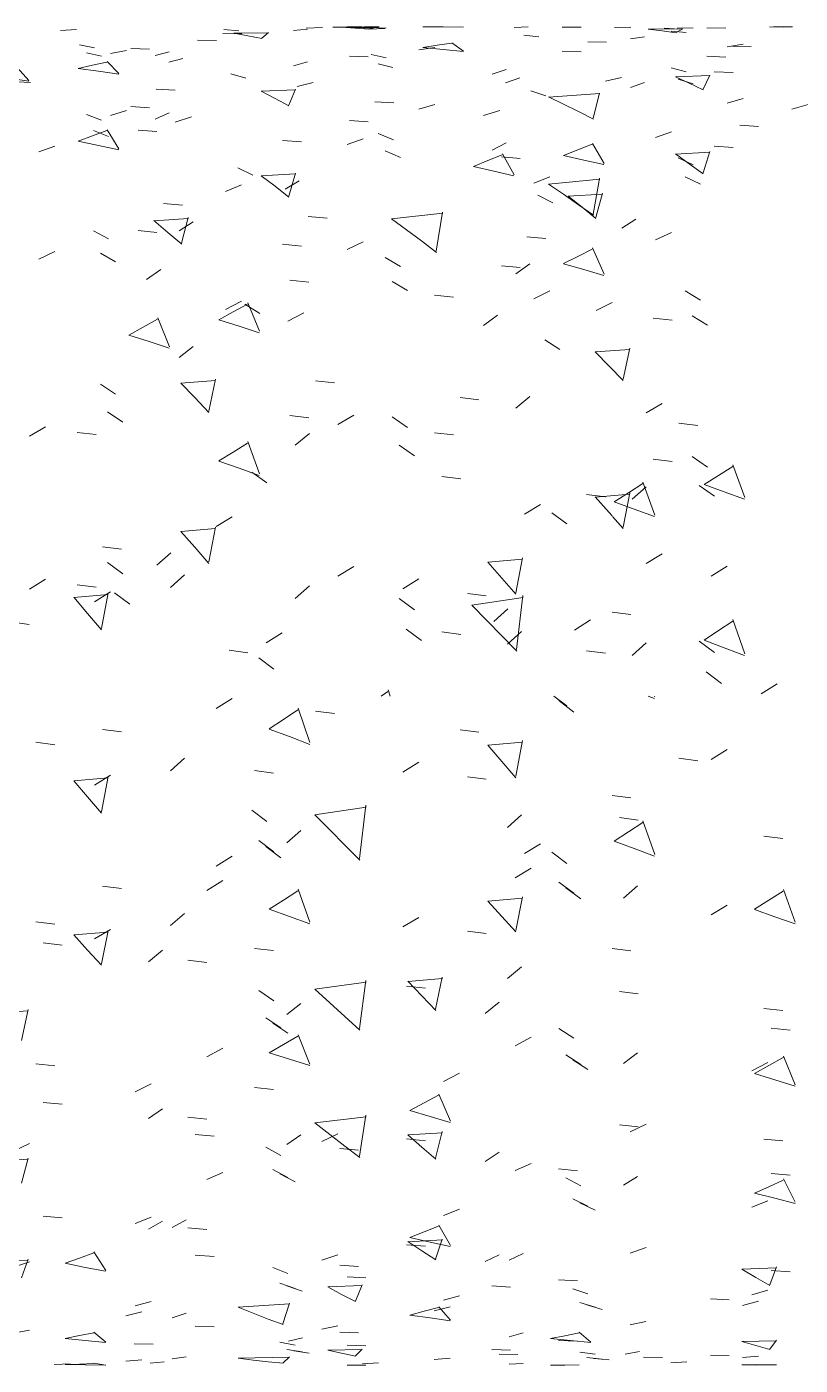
# Model space of a CAD drawing. Header units: inches. Extents: x -16566 to 235, y -92 to 81.
# Drawn here: x -16554.62 to -16550.33, y -55.83 to -48.42 of the extents above; entities that cross this region are included whole.
import ezdxf

# ---------------------------------------------------------------- set-up
doc = ezdxf.new("R2010")
doc.units = ezdxf.units.IN
doc.header["$MEASUREMENT"] = 0
doc.layers.add('A-WALL', color=113, linetype='Continuous', lineweight=18)
doc.layers.add('A-WALL-PATT', color=111, linetype='Continuous', lineweight=18)

# ---------------------------------------------------------------- blocks, each defined once
blk = doc.blocks.new('FP_1-DETAIL - FLOOR FRAMING - HOLLOWCORE SLAB FRONT')
at = {"layer": 'A-WALL-PATT', "color": 8, "lineweight": 9}
for p, q in [((16755.4803, -52.1505), (16755.564, -52.214)), ((16753.8761, -52.3076), (16753.9557, -52.2546)), ((16753.9557, -52.2546), (16754.0352, -52.2015)), ((16754.0365, -52.1925), (16754.1014, -52.3834)), ((16753.8764, -52.3081), (16753.9884, -52.3505)), ((16752.5828, -52.3815), (16752.6875, -52.3951)), ((16753.9884, -52.3505), (16754.1004, -52.393)), ((16753.7947, -52.5386), (16753.8994, -52.5521)), ((16754.1287, -52.7841), (16754.4133, -52.7411)), ((16754.4116, -52.7306), (16754.3762, -53.0247)), ((16754.1285, -52.7834), (16754.2116, -52.8674)), ((16755.8157, -52.7987), (16755.9204, -52.8121)), ((16753.973, -52.9388), (16754.0509, -52.8699)), ((16754.2116, -52.8674), (16754.2947, -52.9511)), ((16756.6168, -52.9009), (16756.7215, -52.9142)), ((16753.8571, -52.9591), (16753.9409, -53.0209)), ((16754.2947, -52.9511), (16754.3777, -53.0343)), ((16753.5302, -53.2017), (16753.6192, -53.1479)), ((16755.2384, -53.1333), (16755.3274, -53.0792)), ((16755.5192, -53.1883), (16755.603, -53.249)), ((16755.8392, -53.2444), (16755.9171, -53.177)), ((16756.6444, -53.2564), (16756.724, -53.2058)), ((16756.7252, -53.1971), (16756.7901, -53.3786)), ((16756.5648, -53.3068), (16756.6444, -53.2564)), ((16756.5651, -53.3073), (16756.6771, -53.3475)), ((16756.6771, -53.3475), (16756.7891, -53.3876)), ((16752.6235, -53.492), (16752.7282, -53.5046)), ((16753.2062, -53.5982), (16753.2841, -53.5332)), ((16753.4246, -53.5883), (16753.5293, -53.6008)), ((16754.6366, -53.7319), (16754.7413, -53.7441)), ((16754.6438, -53.7057), (16754.8351, -53.6907)), ((16754.6438, -53.7051), (16754.7209, -53.7868)), ((16754.8349, -53.683), (16754.7979, -53.8606)), ((16754.7209, -53.7868), (16754.7981, -53.8675)), ((16752.3486, -53.8829), (16752.5398, -53.8683)), ((16752.5396, -53.8608), (16752.5026, -54.0334)), ((16755.0724, -53.883), (16755.1503, -53.8206)), ((16753.8961, -53.9379), (16753.9798, -53.9931)), ((16756.6575, -53.9646), (16756.7622, -53.9764)), ((16755.5581, -54.1409), (16755.6419, -54.1939)), ((16756.5497, -54.2015), (16756.6388, -54.1548)), ((16754.8415, -54.2602), (16754.9306, -54.2141)), ((16753.1333, -54.3181), (16753.2223, -54.2726)), ((16754.7343, -54.3793), (16754.8139, -54.337)), ((16754.8151, -54.3297), (16754.88, -54.4804)), ((16754.6547, -54.4212), (16754.7343, -54.3793)), ((16754.655, -54.4216), (16754.767, -54.4549)), ((16754.767, -54.4549), (16754.879, -54.4878)), ((16753.4654, -54.5532), (16753.5701, -54.5634)), ((16754.1668, -54.5927), (16754.2559, -54.5506)), ((16755.875, -54.539), (16755.9641, -54.4962)), ((16752.4586, -54.6455), (16752.5476, -54.6041)), ((16754.2664, -54.631), (16754.3711, -54.641)), ((16753.935, -54.7714), (16754.0187, -54.8155)), ((16755.4784, -54.7449), (16755.5831, -54.7545)), ((16755.597, -54.9319), (16755.6808, -54.973)), ((16753.3384, -55.0693), (16753.4162, -55.026)), ((16752.8242, -55.2388), (16752.9037, -55.2097)), ((16752.905, -55.2046), (16752.9699, -55.3069)), ((16755.2046, -55.2507), (16755.2824, -55.2123)), ((16752.7446, -55.2673), (16752.8242, -55.2388)), ((16752.7449, -55.2675), (16752.8569, -55.2899)), ((16752.8569, -55.2899), (16752.9689, -55.3118)), ((16756.495, -55.3007), (16756.6863, -55.2921)), ((16756.495, -55.3004), (16756.5722, -55.3463)), ((16756.6861, -55.2877), (16756.6491, -55.3866)), ((16754.3072, -55.3419), (16754.4119, -55.3487)), ((16756.5722, -55.3463), (16756.6493, -55.3903)), ((16753.9739, -55.3928), (16754.0577, -55.4223)), ((16754.1998, -55.3985), (16754.3911, -55.3907)), ((16754.1998, -55.3982), (16754.2769, -55.4398)), ((16754.2769, -55.4398), (16754.3541, -55.4795)), ((16754.3909, -55.3867), (16754.3539, -55.4762)), ((16755.1083, -55.3924), (16755.213, -55.3988)), ((16753.7042, -55.51), (16753.7873, -55.544)), ((16753.7044, -55.5104), (16753.989, -55.4923)), ((16753.9873, -55.4879), (16753.952, -55.6031)), ((16754.79, -55.5301), (16754.879, -55.5076)), ((16755.6359, -55.498), (16755.7197, -55.5239)), ((16756.3202, -55.4639), (16756.4249, -55.4698)), ((16756.4982, -55.5013), (16756.5872, -55.4777)), ((16753.0817, -55.5577), (16753.1708, -55.5361)), ((16753.7873, -55.544), (16753.8704, -55.5762)), ((16753.8704, -55.5762), (16753.9535, -55.6065)), ((16755.4333, -55.6834), (16755.5129, -55.6682)), ((16755.5129, -55.6682), (16755.5925, -55.6522)), ((16755.5937, -55.6494), (16755.6586, -55.704)), ((16753.128, -55.7126), (16753.2327, -55.716)), ((16753.9825, -55.6987), (16754.0603, -55.6793)), ((16755.4336, -55.6836), (16755.5456, -55.6953)), ((16755.5456, -55.6953), (16755.6576, -55.7065)), ((16753.2157, -55.8196), (16753.2935, -55.8132)), ((16754.0128, -55.7523), (16754.0966, -55.7649)), ((16754.3931, -55.8234), (16754.4821, -55.8191)), ((16755.149, -55.7697), (16755.2537, -55.7722)), ((16755.6748, -55.7937), (16755.7586, -55.8023)), ((16755.8486, -55.7697), (16755.9265, -55.7561)), ((16755.9501, -55.7873), (16756.0548, -55.7894)), ((16756.1013, -55.8178), (16756.1904, -55.8125)), ((16752.6848, -55.8275), (16752.7739, -55.8244))]:
    blk.add_line(p, q, dxfattribs=at)
blk = doc.blocks.new('FP_2-DETAIL - FLOOR FRAMING - HOLLOWCORE SLAB FRONT')
at = {"layer": 'A-WALL-PATT', "color": 8, "lineweight": 9}
for p, q in [((16752.7188, -48.4397), (16752.8079, -48.4341)), ((16753.6196, -48.4556), (16753.7243, -48.4575)), ((16753.6237, -48.4347), (16753.7075, -48.4412)), ((16753.6806, -48.4545), (16753.8719, -48.4522)), ((16753.6806, -48.4544), (16753.7577, -48.4681)), ((16753.7577, -48.4681), (16753.8348, -48.484)), ((16753.8716, -48.4511), (16753.8346, -48.4825)), ((16754.229, -48.4214), (16754.3085, -48.4197)), ((16754.2292, -48.4214), (16754.3413, -48.4233)), ((16754.3085, -48.4197), (16754.3881, -48.4188)), ((16754.3413, -48.4233), (16754.4533, -48.4257)), ((16754.3894, -48.4187), (16754.4543, -48.4252)), ((16754.427, -48.4328), (16754.5161, -48.4283)), ((16755.2857, -48.4644), (16755.3695, -48.4749)), ((16755.9758, -48.4322), (16756.1671, -48.4308)), ((16755.9758, -48.4322), (16756.0529, -48.441)), ((16756.0529, -48.441), (16756.1301, -48.4521)), ((16756.1669, -48.4302), (16756.1299, -48.4511)), ((16756.1353, -48.4272), (16756.2243, -48.4238)), ((16755.6406, -48.5018), (16755.7453, -48.5047)), ((16756.4417, -48.5252), (16756.5464, -48.5285)), ((16753.3195, -48.6156), (16753.3974, -48.5935)), ((16752.4312, -48.7027), (16752.5432, -48.7192)), ((16752.4793, -48.6451), (16752.5442, -48.7154)), ((16753.6626, -48.6794), (16753.7464, -48.7033)), ((16755.1857, -48.7301), (16755.2635, -48.7024)), ((16755.7384, -48.7207), (16755.8274, -48.6989)), ((16752.4484, -48.7217), (16752.5531, -48.7272)), ((16753.2495, -48.7644), (16753.3542, -48.7701)), ((16754.0302, -48.7495), (16754.1192, -48.7267)), ((16755.3246, -48.7738), (16755.4084, -48.8014)), ((16754.4614, -48.8339), (16754.5661, -48.8402)), ((16756.7719, -48.8757), (16756.861, -48.8491)), ((16753.3554, -48.9467), (16753.4445, -48.9182)), ((16755.0637, -48.9106), (16755.1527, -48.8831)), ((16756.4824, -48.963), (16756.5871, -48.9702)), ((16755.0871, -49.1596), (16755.1667, -49.128)), ((16755.168, -49.1227), (16755.2329, -49.2387)), ((16753.7015, -49.2003), (16753.7853, -49.2397)), ((16755.0076, -49.1917), (16755.0871, -49.1596)), ((16755.0079, -49.192), (16755.1199, -49.2182)), ((16755.1199, -49.2182), (16755.2319, -49.2448)), ((16753.9636, -49.318), (16754.0414, -49.2724)), ((16755.3635, -49.3518), (16755.4473, -49.3944)), ((16755.5318, -49.3571), (16755.7231, -49.3461)), ((16755.5318, -49.3567), (16755.6089, -49.4179)), ((16755.7229, -49.3405), (16755.6859, -49.4753)), ((16753.2902, -49.3975), (16753.3949, -49.4068)), ((16754.8358, -49.4446), (16754.8005, -49.6606)), ((16755.6089, -49.4179), (16755.6861, -49.4808)), ((16753.2366, -49.493), (16753.4279, -49.4814)), ((16753.2366, -49.4925), (16753.3137, -49.5573)), ((16753.4276, -49.4754), (16753.3906, -49.6178)), ((16754.0913, -49.4692), (16754.196, -49.4787)), ((16754.5527, -49.4818), (16754.6358, -49.5425)), ((16754.5529, -49.4824), (16754.8375, -49.4519)), ((16755.8298, -49.5347), (16755.9076, -49.4847)), ((16753.3137, -49.5573), (16753.3908, -49.6236)), ((16754.6358, -49.5425), (16754.7189, -49.6046)), ((16755.3033, -49.5816), (16755.408, -49.5915)), ((16754.7189, -49.6046), (16754.802, -49.668)), ((16753.1968, -49.8179), (16753.2747, -49.7632)), ((16753.7404, -49.9556), (16753.8242, -50.0074)), ((16755.6868, -49.9908), (16755.7759, -49.9452)), ((16753.177, -50.0818), (16753.2566, -50.0378)), ((16753.2579, -50.0303), (16753.3228, -50.1907)), ((16753.9786, -50.0495), (16754.0677, -50.0033)), ((16755.063, -50.0738), (16755.1409, -50.0155)), ((16753.0975, -50.1263), (16753.177, -50.0818)), ((16753.0978, -50.1268), (16753.2098, -50.1627)), ((16753.2098, -50.1627), (16753.3218, -50.1989)), ((16755.4024, -50.1522), (16755.4862, -50.2063)), ((16754.1321, -50.3794), (16754.2368, -50.3914)), ((16754.9331, -50.472), (16755.0378, -50.4842)), ((16756.1451, -50.6146), (16756.2498, -50.6271)), ((16753.7793, -50.8848), (16753.8631, -50.9449)), ((16755.7862, -51.0499), (16755.8658, -50.9992)), ((16755.8658, -50.9992), (16755.9453, -50.9487)), ((16755.9466, -50.9402), (16756.0115, -51.1228)), ((16755.2899, -51.1178), (16755.379, -51.064)), ((16755.7865, -51.0504), (16755.8985, -51.0911)), ((16753.5817, -51.1866), (16753.6708, -51.1325)), ((16755.4414, -51.1107), (16755.5251, -51.1719)), ((16755.8985, -51.0911), (16756.0105, -51.132)), ((16752.9529, -51.2989), (16753.0576, -51.3122)), ((16755.0878, -51.3839), (16755.2791, -51.3677)), ((16755.2789, -51.3593), (16755.2419, -51.5543)), ((16755.0878, -51.3832), (16755.1649, -51.4724)), ((16756.3235, -51.4621), (16756.4125, -51.407)), ((16753.3289, -51.5246), (16753.4068, -51.4551)), ((16754.6152, -51.5324), (16754.7043, -51.4771)), ((16755.1649, -51.4724), (16755.2421, -51.5621)), ((16752.7926, -51.5793), (16752.9838, -51.563)), ((16752.7926, -51.5786), (16752.8697, -51.6687)), ((16752.907, -51.6029), (16752.9961, -51.5475)), ((16752.9836, -51.5545), (16752.9466, -51.7512)), ((16754.9739, -51.5572), (16755.0786, -51.5706)), ((16752.8697, -51.6687), (16752.9468, -51.759)), ((16755.775, -51.6604), (16755.8797, -51.6739)), ((16755.1951, -51.8389), (16755.273, -51.7686)), ((16753.8182, -51.9135), (16753.902, -51.9769))]:
    blk.add_line(p, q, dxfattribs=at)
blk = doc.blocks.new('FP_3-DETAIL - FLOOR FRAMING - HOLLOWCORE SLAB FRONT')
at = {"layer": 'A-WALL-PATT', "color": 9, "lineweight": 9}
for p, q in [((16753.5817, -52.1952), (16753.6708, -52.1392)), ((16755.4529, -52.1253), (16755.5251, -52.18)), ((16755.9753, -52.1253), (16756.0105, -52.1386)), ((16756.0102, -52.1253), (16756.0115, -52.1291)), ((16752.9529, -52.3108), (16753.0576, -52.3244)), ((16755.0878, -52.3975), (16755.2791, -52.381)), ((16755.0878, -52.3968), (16755.1649, -52.4874)), ((16755.2789, -52.3725), (16755.2419, -52.5699)), ((16753.3289, -52.54), (16753.4068, -52.4699)), ((16756.3235, -52.4769), (16756.4125, -52.421)), ((16754.6152, -52.5479), (16754.7043, -52.4921)), ((16755.1649, -52.4874), (16755.2421, -52.5777)), ((16752.7926, -52.595), (16752.9838, -52.5786)), ((16752.7926, -52.5943), (16752.8697, -52.6843)), ((16752.907, -52.6187), (16752.9961, -52.563)), ((16752.9835, -52.5706), (16752.9466, -52.7662)), ((16754.9739, -52.5727), (16755.0786, -52.5863)), ((16752.8697, -52.6843), (16752.9468, -52.7739)), ((16755.775, -52.676), (16755.8797, -52.6895)), ((16755.1951, -52.8528), (16755.273, -52.7835)), ((16753.8182, -52.9259), (16753.902, -52.9878)), ((16753.9557, -53.2552), (16754.0352, -53.2046)), ((16754.0365, -53.1959), (16754.1014, -53.3774)), ((16755.4803, -53.1557), (16755.564, -53.2166)), ((16753.8761, -53.3057), (16753.9557, -53.2552)), ((16753.8764, -53.3062), (16753.9884, -53.3464)), ((16753.9884, -53.3464), (16754.1004, -53.3864)), ((16752.5828, -53.3757), (16752.6875, -53.3885)), ((16753.7947, -53.5229), (16753.8994, -53.5356)), ((16754.1287, -53.7495), (16754.4133, -53.7102)), ((16754.4116, -53.7005), (16754.3762, -53.967)), ((16754.1285, -53.7488), (16754.2116, -53.8253)), ((16755.8157, -53.7628), (16755.9204, -53.775)), ((16753.973, -53.8899), (16754.0509, -53.8276)), ((16754.2116, -53.8253), (16754.2947, -53.9009)), ((16756.6168, -53.8557), (16756.7215, -53.8677)), ((16753.8571, -53.9082), (16753.9409, -53.9636)), ((16754.2947, -53.9009), (16754.3777, -53.9756)), ((16755.2384, -54.0637), (16755.3274, -54.0156)), ((16753.5302, -54.1241), (16753.6192, -54.0766)), ((16755.5192, -54.1123), (16755.603, -54.1656)), ((16755.8392, -54.1616), (16755.9171, -54.1023)), ((16756.5648, -54.2161), (16756.6444, -54.1721)), ((16756.6444, -54.1721), (16756.724, -54.1277)), ((16756.7252, -54.12), (16756.7901, -54.2784)), ((16756.5651, -54.2166), (16756.6771, -54.2515)), ((16756.6771, -54.2515), (16756.7891, -54.2862)), ((16752.6235, -54.3759), (16752.7282, -54.3867)), ((16753.2062, -54.4662), (16753.2841, -54.4111)), ((16753.4246, -54.4579), (16753.5293, -54.4684)), ((16754.6438, -54.5565), (16754.8351, -54.544)), ((16754.6438, -54.556), (16754.7209, -54.6238)), ((16754.8349, -54.5375), (16754.7979, -54.6845)), ((16754.6366, -54.5783), (16754.7413, -54.5885)), ((16754.7209, -54.6238), (16754.7981, -54.6902)), ((16752.3486, -54.7028), (16752.5398, -54.6908)), ((16752.5396, -54.6847), (16752.5026, -54.8244)), ((16755.0724, -54.7028), (16755.1503, -54.6517)), ((16753.8961, -54.7475), (16753.9798, -54.792)), ((16756.6575, -54.7691), (16756.7622, -54.7786)), ((16755.5581, -54.9096), (16755.6419, -54.9511)), ((16756.5497, -54.957), (16756.6388, -54.9205)), ((16754.8415, -55.0025), (16754.9306, -54.9668)), ((16753.1333, -55.047), (16753.2223, -55.0121)), ((16754.7343, -55.0934), (16754.8139, -55.0613)), ((16754.8151, -55.0558), (16754.88, -55.1689)), ((16754.6547, -55.1249), (16754.7343, -55.0934)), ((16754.655, -55.1252), (16754.767, -55.15)), ((16754.767, -55.15), (16754.879, -55.1744)), ((16753.4654, -55.2223), (16753.5701, -55.2297)), ((16754.1668, -55.2509), (16754.2559, -55.2204)), ((16755.875, -55.212), (16755.9641, -55.1806)), ((16752.4586, -55.2887), (16752.5476, -55.2591)), ((16754.2664, -55.2783), (16754.3711, -55.2855)), ((16753.935, -55.3766), (16754.0187, -55.4067)), ((16755.4784, -55.3584), (16755.5831, -55.365)), ((16755.597, -55.4838), (16755.6808, -55.5102)), ((16753.3384, -55.5701), (16753.4162, -55.5435)), ((16752.7446, -55.6831), (16752.8242, -55.6678)), ((16752.8242, -55.6678), (16752.9037, -55.6519)), ((16752.905, -55.6491), (16752.9699, -55.7036)), ((16755.2046, -55.6743), (16755.2824, -55.6533)), ((16752.7449, -55.6832), (16752.8569, -55.6949)), ((16752.8569, -55.6949), (16752.9689, -55.7061)), ((16753.9739, -55.7452), (16754.0577, -55.7583)), ((16754.1998, -55.7477), (16754.3911, -55.7442)), ((16754.3072, -55.7211), (16754.4119, -55.7244)), ((16754.3909, -55.7423), (16754.3539, -55.7805)), ((16755.1083, -55.745), (16755.213, -55.7479)), ((16756.495, -55.7005), (16756.6863, -55.6961)), ((16756.495, -55.7003), (16756.5722, -55.7232)), ((16756.5722, -55.7232), (16756.6493, -55.744)), ((16756.6861, -55.6938), (16756.6491, -55.7423)), ((16753.0817, -55.8086), (16753.1708, -55.8019)), ((16753.7042, -55.7931), (16753.7873, -55.8044)), ((16753.7044, -55.7932), (16753.989, -55.7866)), ((16753.7873, -55.8044), (16753.8704, -55.8139)), ((16753.8704, -55.8139), (16753.9535, -55.8213)), ((16753.9873, -55.7849), (16753.952, -55.8206)), ((16754.1998, -55.7476), (16754.2769, -55.7658)), ((16754.2769, -55.7658), (16754.3541, -55.7818)), ((16754.79, -55.7999), (16754.879, -55.7922)), ((16755.6359, -55.7887), (16755.7197, -55.7979)), ((16756.3202, -55.7756), (16756.4249, -55.778)), ((16756.4982, -55.7899), (16756.5872, -55.7811)), ((16755.4333, -55.8318), (16755.5129, -55.8309)), ((16755.5129, -55.8309), (16755.5925, -55.8293))]:
    blk.add_line(p, q, dxfattribs=at)
blk = doc.blocks.new('FP_4-DETAIL - FLOOR FRAMING - HOLLOWCORE SLAB FRONT')
at = {"layer": 'A-WALL-PATT', "color": 9, "lineweight": 9}
for p, q in [((16754.0108, -48.4395), (16754.0886, -48.4327)), ((16754.4408, -48.4233), (16754.5246, -48.4271)), ((16754.7278, -48.4189), (16754.8398, -48.4196)), ((16754.8398, -48.4196), (16754.9519, -48.4209)), ((16755.4992, -48.4206), (16755.6039, -48.421)), ((16755.877, -48.4864), (16755.9548, -48.4736)), ((16756.1029, -48.4429), (16756.1866, -48.4507)), ((16756.3003, -48.4254), (16756.405, -48.4262)), ((16752.9962, -48.5663), (16753.0853, -48.551)), ((16753.1082, -48.5388), (16753.2129, -48.5422)), ((16754.7044, -48.547), (16754.7935, -48.5328)), ((16756.4127, -48.529), (16756.5017, -48.5159)), ((16752.8634, -48.5629), (16752.9472, -48.5809)), ((16752.897, -48.6319), (16752.9766, -48.6145)), ((16752.9779, -48.6116), (16753.0428, -48.6771)), ((16753.244, -48.5771), (16753.3218, -48.5573)), ((16754.3201, -48.5818), (16754.4248, -48.5859)), ((16754.4797, -48.6241), (16754.5605, -48.6447)), ((16752.8174, -48.65), (16752.897, -48.6319)), ((16752.8177, -48.6502), (16752.9297, -48.6652)), ((16752.9297, -48.6652), (16753.0418, -48.6807)), ((16755.1102, -48.6815), (16755.188, -48.656)), ((16756.1262, -48.6955), (16756.3175, -48.6893)), ((16756.1262, -48.6953), (16756.2034, -48.7308)), ((16756.3173, -48.6861), (16756.2803, -48.765)), ((16756.3411, -48.6679), (16756.4458, -48.6728)), ((16753.831, -48.7757), (16754.0223, -48.7687)), ((16753.831, -48.7754), (16753.9081, -48.8153)), ((16754.0221, -48.7651), (16753.9851, -48.8535)), ((16756.1418, -48.7091), (16756.2255, -48.7342)), ((16756.2034, -48.7308), (16756.2805, -48.7683)), ((16753.9081, -48.8153), (16753.9853, -48.8572)), ((16755.4224, -48.8076), (16755.5055, -48.8466)), ((16755.4226, -48.8079), (16755.7072, -48.7887)), ((16755.5055, -48.8466), (16755.5886, -48.8874)), ((16755.7052, -48.7855), (16755.6702, -48.9249)), ((16755.5886, -48.8874), (16755.6716, -48.9299)), ((16752.9023, -48.9926), (16752.9861, -49.027)), ((16753.1489, -48.9922), (16753.2536, -48.9995)), ((16756.0158, -49.0311), (16756.1049, -49.0005)), ((16753.95, -49.0491), (16754.0547, -49.0567)), ((16754.3076, -49.0709), (16754.3966, -49.0395)), ((16755.5857, -49.1001), (16755.6653, -49.0698)), ((16755.6666, -49.0647), (16755.7315, -49.1765)), ((16752.5993, -49.1119), (16752.6884, -49.0796)), ((16754.5186, -49.1055), (16754.6024, -49.1428)), ((16755.1619, -49.1399), (16755.2666, -49.148)), ((16755.5061, -49.1311), (16755.5857, -49.1001)), ((16755.5064, -49.1314), (16755.6185, -49.1567)), ((16755.6185, -49.1567), (16755.7305, -49.1823)), ((16753.6329, -49.3311), (16753.7219, -49.2946)), ((16755.3411, -49.2848), (16755.4301, -49.2491)), ((16756.1807, -49.2491), (16756.2645, -49.2896)), ((16753.3761, -49.5497), (16753.454, -49.4995)), ((16752.9412, -49.6734), (16753.025, -49.7215)), ((16755.2423, -49.7865), (16755.3202, -49.7322)), ((16753.9907, -49.8221), (16754.0954, -49.8328)), ((16754.5576, -49.8289), (16754.6413, -49.8791)), ((16753.6756, -49.9984), (16753.7552, -49.9552)), ((16753.7565, -49.9478), (16753.8214, -50.1053)), ((16754.7918, -49.9046), (16754.8965, -49.9156)), ((16753.596, -50.0421), (16753.6756, -49.9984)), ((16756.0038, -50.0329), (16756.1085, -50.0441)), ((16756.2196, -50.0196), (16756.3034, -50.0722)), ((16753.5963, -50.0425), (16753.7084, -50.0778)), ((16753.7084, -50.0778), (16753.8204, -50.1134)), ((16755.6822, -50.2198), (16755.8735, -50.2056)), ((16755.6822, -50.2192), (16755.7594, -50.2977)), ((16755.8733, -50.1983), (16755.8363, -50.3704)), ((16755.7594, -50.2977), (16755.8365, -50.3773)), ((16753.387, -50.3927), (16753.5783, -50.3781)), ((16753.387, -50.3921), (16753.4641, -50.4729)), ((16753.5781, -50.3706), (16753.5411, -50.5476)), ((16753.4641, -50.4729), (16753.5413, -50.5547)), ((16752.9801, -50.5508), (16753.0639, -50.6086)), ((16755.9642, -50.5564), (16756.0533, -50.5057)), ((16754.256, -50.6213), (16754.3451, -50.5702)), ((16752.5478, -50.6868), (16752.6368, -50.6352)), ((16752.8116, -50.6652), (16752.9163, -50.6777)), ((16754.0202, -50.7361), (16754.0981, -50.671)), ((16754.5965, -50.7364), (16754.6802, -50.7955)), ((16756.3643, -50.9035), (16756.4439, -50.8535)), ((16756.4452, -50.845), (16756.5101, -51.026)), ((16754.8325, -50.9104), (16754.9372, -50.9233)), ((16756.2847, -50.9537), (16756.3643, -50.9035)), ((16755.8864, -51.0343), (16755.9642, -50.9672)), ((16756.2585, -50.9589), (16756.3423, -51.0194)), ((16756.285, -50.9542), (16756.3971, -50.9946)), ((16756.3971, -50.9946), (16756.5091, -51.0351)), ((16755.6336, -51.0093), (16755.7383, -51.0223)), ((16753.2534, -51.4005), (16753.3313, -51.3315)), ((16753.019, -51.5544), (16753.1028, -51.6172)), ((16754.9983, -51.6231), (16755.2829, -51.5799)), ((16755.2813, -51.5694), (16755.2459, -51.8679)), ((16754.9981, -51.6224), (16755.0812, -51.7073)), ((16755.1196, -51.7133), (16755.1975, -51.6433)), ((16752.4415, -51.7152), (16752.5462, -51.7287)), ((16755.0812, -51.7073), (16755.1643, -51.7924)), ((16755.5674, -51.7601), (16755.6564, -51.7043)), ((16753.8591, -51.8312), (16753.9482, -51.7753)), ((16754.6354, -51.7552), (16754.7192, -51.8185)), ((16755.1643, -51.7924), (16755.2474, -51.8777)), ((16753.6534, -51.8722), (16753.7581, -51.8858)), ((16756.2974, -51.9918), (16756.3812, -52.0553)), ((16754.4968, -52.1253), (16754.5338, -52.1006)), ((16754.5351, -52.0915), (16754.5466, -52.1253)), ((16756.6009, -52.113), (16756.6899, -52.057))]:
    blk.add_line(p, q, dxfattribs=at)
blk = doc.blocks.new('FP_5-DETAIL - FLOOR FRAMING - HOLLOWCORE SLAB FRONT')
at = {"layer": 'A-WALL-PATT', "color": 9, "lineweight": 9}
for p, q in [((16754.1321, -52.2085), (16754.2368, -52.2221)), ((16754.9331, -52.3127), (16755.0378, -52.3263)), ((16756.1451, -52.47), (16756.2498, -52.4836)), ((16753.7793, -52.7584), (16753.8631, -52.821)), ((16755.8658, -52.877), (16755.9453, -52.825)), ((16755.9466, -52.8161), (16756.0115, -53.0029)), ((16755.7862, -52.9289), (16755.8658, -52.877)), ((16755.7865, -52.9294), (16755.8985, -52.9708)), ((16755.2899, -52.9979), (16755.379, -52.9433)), ((16755.4414, -52.9906), (16755.5251, -53.0523)), ((16755.8985, -52.9708), (16756.0105, -53.0122)), ((16753.5817, -53.067), (16753.6708, -53.0127)), ((16752.9529, -53.1784), (16753.0576, -53.1914)), ((16755.0878, -53.2614), (16755.2791, -53.2456)), ((16755.0878, -53.2607), (16755.1649, -53.3469)), ((16755.2789, -53.2375), (16755.2419, -53.425)), ((16756.3235, -53.337), (16756.4125, -53.2838)), ((16753.3289, -53.3967), (16753.4068, -53.3303)), ((16754.6152, -53.4042), (16754.7043, -53.3514)), ((16755.1649, -53.3469), (16755.2421, -53.4323)), ((16752.7926, -53.4486), (16752.9838, -53.4331)), ((16752.7926, -53.448), (16752.8697, -53.5324)), ((16752.907, -53.4709), (16752.9961, -53.4185)), ((16752.9836, -53.4252), (16752.9466, -53.6089)), ((16754.9739, -53.4277), (16755.0786, -53.4404)), ((16752.8697, -53.5324), (16752.9468, -53.6161)), ((16755.775, -53.5247), (16755.8797, -53.5373)), ((16755.1951, -53.6892), (16755.273, -53.625)), ((16753.8182, -53.7566), (16753.902, -53.8134)), ((16755.4803, -53.9661), (16755.564, -54.021)), ((16753.9557, -54.0557), (16754.0352, -54.0102)), ((16754.0365, -54.0024), (16754.1014, -54.1647)), ((16753.8761, -54.1008), (16753.9557, -54.0557)), ((16753.8764, -54.1012), (16753.9884, -54.1371)), ((16752.5828, -54.1631), (16752.6875, -54.1745)), ((16753.9884, -54.1371), (16754.1004, -54.1726)), ((16753.7947, -54.2929), (16753.8994, -54.304)), ((16754.1287, -54.4892), (16754.4133, -54.4555)), ((16754.4116, -54.4472), (16754.3762, -54.6735)), ((16753.973, -54.6087), (16754.0509, -54.5559)), ((16754.1285, -54.4887), (16754.2116, -54.554)), ((16754.2116, -54.554), (16754.2947, -54.618)), ((16755.8157, -54.5006), (16755.9204, -54.5111)), ((16753.8571, -54.6241), (16753.9409, -54.6706)), ((16754.2947, -54.618), (16754.3777, -54.6806)), ((16756.6168, -54.5797), (16756.7215, -54.5899)), ((16753.5302, -54.8037), (16753.6192, -54.7646)), ((16755.2384, -54.7539), (16755.3274, -54.7141)), ((16755.5192, -54.794), (16755.603, -54.8377)), ((16755.8392, -54.8344), (16755.9171, -54.7858)), ((16756.5648, -54.8788), (16756.6444, -54.843)), ((16756.6444, -54.843), (16756.724, -54.8066)), ((16756.7252, -54.8004), (16756.7901, -54.9291)), ((16756.5651, -54.8791), (16756.6771, -54.9074)), ((16756.6771, -54.9074), (16756.7891, -54.9353)), ((16752.6235, -55.0068), (16752.7282, -55.0154)), ((16753.2062, -55.0778), (16753.2841, -55.0346)), ((16753.4246, -55.0713), (16753.5293, -55.0795)), ((16754.6438, -55.1476), (16754.8351, -55.138)), ((16754.6438, -55.1472), (16754.7209, -55.1989)), ((16754.8349, -55.133), (16754.7979, -55.2446)), ((16754.6366, -55.1643), (16754.7413, -55.1721)), ((16754.7209, -55.1989), (16754.7981, -55.2488)), ((16755.0724, -55.2582), (16755.1503, -55.2199)), ((16752.3486, -55.2581), (16752.5398, -55.2493)), ((16752.5396, -55.2447), (16752.5026, -55.3473)), ((16753.8961, -55.2912), (16753.9798, -55.3238)), ((16756.6575, -55.3071), (16756.7622, -55.3141)), ((16754.8415, -55.4724), (16754.9306, -55.4479)), ((16755.5581, -55.408), (16755.6419, -55.437)), ((16756.5497, -55.4411), (16756.6386, -55.4157)), ((16753.1333, -55.5024), (16753.2223, -55.4789)), ((16754.7343, -55.5332), (16754.8139, -55.512)), ((16754.8151, -55.5083), (16754.88, -55.5819)), ((16754.6547, -55.5537), (16754.7343, -55.5332)), ((16754.655, -55.5539), (16754.767, -55.5699)), ((16754.767, -55.5699), (16754.879, -55.5853)), ((16755.875, -55.6088), (16755.9615, -55.5898)), ((16752.4586, -55.655), (16752.5476, -55.6375)), ((16753.4654, -55.6151), (16753.5701, -55.6197)), ((16754.1668, -55.6325), (16754.2559, -55.614)), ((16754.2664, -55.6489), (16754.3711, -55.6531)), ((16753.935, -55.7046), (16754.0187, -55.7206)), ((16755.4784, -55.6946), (16755.5831, -55.6983)), ((16752.8242, -55.8251), (16752.9037, -55.8215)), ((16752.905, -55.8208), (16752.9699, -55.8307)), ((16753.3384, -55.7956), (16753.4162, -55.7851)), ((16755.597, -55.7589), (16755.6808, -55.7709)), ((16752.7446, -55.8279), (16752.8242, -55.8251)), ((16752.7449, -55.828), (16752.8569, -55.8297)), ((16752.8569, -55.8297), (16752.9689, -55.8309)), ((16754.3072, -55.8318), (16754.4119, -55.8319)), ((16755.2046, -55.8264), (16755.2824, -55.8219)), ((16756.495, -55.8304), (16756.6863, -55.8298)), ((16756.495, -55.8303), (16756.5722, -55.8319))]:
    blk.add_line(p, q, dxfattribs=at)
blk = doc.blocks.new('FP_6-DETAIL - FLOOR FRAMING - HOLLOWCORE SLAB FRONT')
at = {"layer": 'A-WALL-PATT', "color": 9, "lineweight": 9}
for p, q in [((16754.0813, -48.4267), (16754.1704, -48.4234)), ((16754.275, -48.4214), (16754.4663, -48.4208)), ((16754.275, -48.4214), (16754.3521, -48.426)), ((16754.3521, -48.426), (16754.4293, -48.4328)), ((16754.4019, -48.4187), (16754.4857, -48.4195)), ((16754.4661, -48.4205), (16754.4291, -48.4321)), ((16755.2329, -48.4225), (16755.3107, -48.4199)), ((16755.7895, -48.4227), (16755.8786, -48.4205)), ((16756.0639, -48.4273), (16756.1477, -48.4322)), ((16756.6474, -48.4188), (16756.7245, -48.4208)), ((16756.6705, -48.4187), (16756.7752, -48.4188)), ((16752.8245, -48.5195), (16752.9083, -48.5347)), ((16753.4783, -48.492), (16753.583, -48.4947)), ((16754.7275, -48.5335), (16754.8071, -48.5208)), ((16754.7278, -48.5336), (16754.8398, -48.5444)), ((16754.8071, -48.5208), (16754.8867, -48.5088)), ((16754.8398, -48.5444), (16754.9519, -48.5556)), ((16754.888, -48.5068), (16754.9529, -48.553)), ((16755.4992, -48.5532), (16755.6039, -48.5568)), ((16754.0108, -48.6359), (16754.0886, -48.6127)), ((16754.4408, -48.5718), (16754.5246, -48.5904)), ((16756.3003, -48.5824), (16756.405, -48.5864)), ((16756.1029, -48.6465), (16756.1866, -48.6689)), ((16755.877, -48.7553), (16755.9548, -48.7265)), ((16754.7044, -48.8759), (16754.7935, -48.8492)), ((16756.4127, -48.8421), (16756.5017, -48.8165)), ((16752.8634, -48.9047), (16752.9472, -48.9366)), ((16752.9962, -48.9108), (16753.0853, -48.8832)), ((16753.1082, -48.8606), (16753.2129, -48.867)), ((16753.244, -48.9299), (16753.3218, -48.8947)), ((16752.897, -49.0225), (16752.9766, -48.9938)), ((16752.9784, -48.9898), (16753.0428, -49.095)), ((16754.3201, -48.9382), (16754.4248, -48.9452)), ((16752.8174, -49.0519), (16752.897, -49.0225)), ((16752.8177, -49.0522), (16752.9297, -49.0761)), ((16754.4797, -49.0097), (16754.5635, -49.0446)), ((16755.1102, -49.1018), (16755.188, -49.0615)), ((16752.9297, -49.0761), (16753.0418, -49.1005)), ((16756.1262, -49.1237), (16756.3175, -49.114)), ((16756.1262, -49.1233), (16756.2034, -49.1775)), ((16756.1418, -49.1445), (16756.2255, -49.1827)), ((16756.3173, -49.109), (16756.2803, -49.2285)), ((16756.3411, -49.0804), (16756.4458, -49.0882)), ((16756.2034, -49.1775), (16756.2805, -49.2334)), ((16753.831, -49.2444), (16754.0223, -49.234)), ((16753.831, -49.2439), (16753.9081, -49.302)), ((16754.0221, -49.2287), (16753.9851, -49.3565)), ((16755.4224, -49.2908), (16755.5055, -49.3467)), ((16755.4226, -49.2913), (16755.7072, -49.2633)), ((16755.7011, -49.2813), (16755.6702, -49.456)), ((16755.7055, -49.2566), (16755.7016, -49.2785)), ((16753.9081, -49.302), (16753.9853, -49.3617)), ((16755.5055, -49.3467), (16755.5886, -49.4041)), ((16755.5886, -49.4041), (16755.6716, -49.4629)), ((16752.9023, -49.5481), (16752.9861, -49.5941)), ((16753.1489, -49.5475), (16753.2536, -49.5573)), ((16756.0158, -49.5994), (16756.1049, -49.5587)), ((16752.5993, -49.7057), (16752.6884, -49.6635)), ((16753.95, -49.6234), (16754.0547, -49.6335)), ((16754.3076, -49.6521), (16754.3966, -49.6106)), ((16755.5857, -49.6904), (16755.6653, -49.6506)), ((16755.6666, -49.6439), (16755.7315, -49.7891)), ((16754.5186, -49.6974), (16754.6024, -49.7457)), ((16755.1619, -49.742), (16755.2666, -49.7524)), ((16755.5061, -49.7306), (16755.5857, -49.6904)), ((16755.5064, -49.731), (16755.6185, -49.7637)), ((16755.6185, -49.7637), (16755.7305, -49.7966)), ((16755.3411, -49.9263), (16755.4301, -49.8814)), ((16756.1807, -49.8814), (16756.2645, -49.9323)), ((16753.6329, -49.9841), (16753.7219, -49.9386)), ((16753.3768, -50.2503), (16753.454, -50.1903)), ((16752.9412, -50.398), (16753.025, -50.4544)), ((16755.2423, -50.5304), (16755.3202, -50.4671)), ((16753.9907, -50.5717), (16754.0954, -50.5841)), ((16754.5576, -50.5796), (16754.6413, -50.6376)), ((16754.7918, -50.667), (16754.8965, -50.6795)), ((16753.596, -50.8236), (16753.6756, -50.7741)), ((16753.6756, -50.7741), (16753.7552, -50.7248)), ((16753.7565, -50.7164), (16753.8214, -50.895)), ((16753.5963, -50.8241), (16753.7084, -50.864)), ((16756.0038, -50.8132), (16756.1085, -50.826)), ((16756.2196, -50.7982), (16756.3034, -50.8577)), ((16753.7084, -50.864), (16753.8204, -50.9041)), ((16755.8733, -50.9992), (16755.8363, -51.1896)), ((16755.6822, -51.0231), (16755.8735, -51.0073)), ((16755.6822, -51.0224), (16755.7594, -51.1095)), ((16755.7594, -51.1095), (16755.7756, -51.128)), ((16755.7786, -51.1314), (16755.8365, -51.1972)), ((16753.387, -51.2141), (16753.5783, -51.198)), ((16753.387, -51.2134), (16753.4641, -51.3017)), ((16753.5781, -51.1898), (16753.5411, -51.3829)), ((16753.4641, -51.3017), (16753.5413, -51.3906)), ((16755.9642, -51.3923), (16756.0533, -51.3375)), ((16752.9801, -51.3863), (16753.0639, -51.4487)), ((16754.256, -51.4624), (16754.3451, -51.4073)), ((16752.5478, -51.5327), (16752.6368, -51.4774)), ((16752.8116, -51.5096), (16752.9163, -51.523)), ((16754.0202, -51.5855), (16754.0981, -51.5158)), ((16754.5965, -51.5858), (16754.6802, -51.6487)), ((16756.3643, -51.763), (16756.4439, -51.7102)), ((16756.4452, -51.7012), (16756.5101, -51.8916)), ((16754.8325, -51.7703), (16754.9372, -51.7838)), ((16756.2847, -51.8158), (16756.3643, -51.763)), ((16756.285, -51.8163), (16756.3971, -51.8587)), ((16755.6336, -51.8742), (16755.7383, -51.8878)), ((16755.8864, -51.9003), (16755.9642, -51.83)), ((16756.2585, -51.8213), (16756.3423, -51.8847)), ((16756.3971, -51.8587), (16756.5091, -51.9011))]:
    blk.add_line(p, q, dxfattribs=at)
blk = doc.blocks.new('Dowel6 - Dowel-1940222-DETAIL - FLOOR FRAMING - HOLLOWCORE SLAB FRONT')
at = {"layer": 'A-WALL', "lineweight": 9}
for name in ['FP_2-DETAIL - FLOOR FRAMING - HOLLOWCORE SLAB FRONT', 'FP_4-DETAIL - FLOOR FRAMING - HOLLOWCORE SLAB FRONT', 'FP_6-DETAIL - FLOOR FRAMING - HOLLOWCORE SLAB FRONT', 'FP_1-DETAIL - FLOOR FRAMING - HOLLOWCORE SLAB FRONT', 'FP_3-DETAIL - FLOOR FRAMING - HOLLOWCORE SLAB FRONT', 'FP_5-DETAIL - FLOOR FRAMING - HOLLOWCORE SLAB FRONT']:
    blk.add_blockref(name, (-16653.575, 0), dxfattribs=at)

msp = doc.modelspace()

# ---------------------------------------------------------------- block references
at = {"layer": 'A-WALL', "lineweight": 9}
msp.add_blockref('Dowel6 - Dowel-1940222-DETAIL - FLOOR FRAMING - HOLLOWCORE SLAB FRONT', (-16653.57497, 0), dxfattribs=at)

doc.saveas('drawing.dxf')
